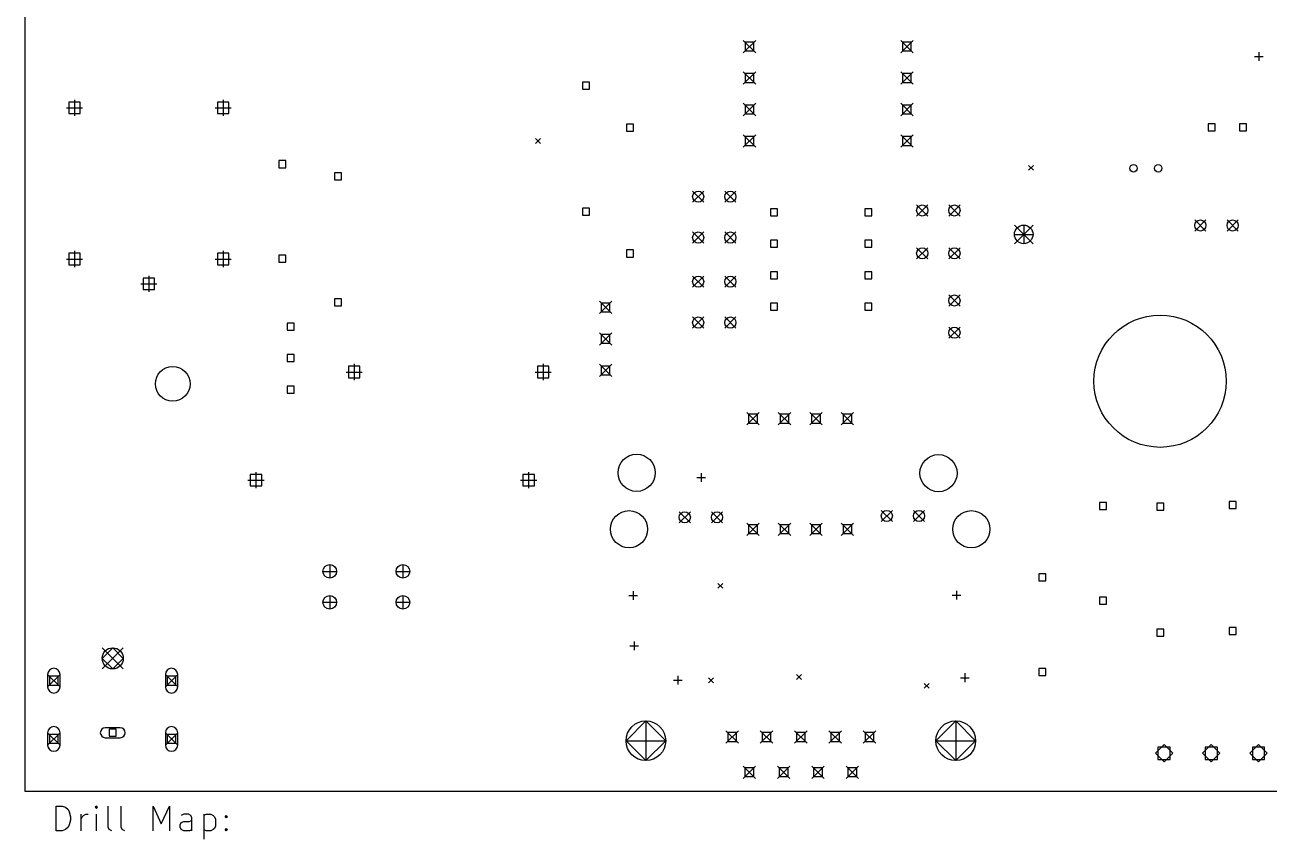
# Model space of a CAD drawing. Extents: x 10 to 419, y -285 to -23.
# Drawn here: x 12.6 to 113, y -220.4 to -154.7 of the extents above; entities that cross this region are included whole.
import ezdxf

# ---------------------------------------------------------------- set-up
doc = ezdxf.new("R2010")
doc.units = 0
doc.layers.add('BLACK', color=7, linetype='CONTINUOUS')

msp = doc.modelspace()

# ---------------------------------------------------------------- linework, layer by layer
at = {"layer": 'BLACK', "linetype": 'CONTINUOUS'}
for p, q in [((12.573, -23), (12.573, -216.5)), ((70.539, -155.923), (71.539, -156.923)), ((71.539, -155.923), (70.539, -156.923)), ((71.3926, -156.069), (70.6854, -156.069)), ((70.6854, -156.069), (70.6854, -156.776)), ((71.3926, -156.776), (71.3926, -156.069)), ((83.239, -155.923), (84.239, -156.923)), ((84.239, -155.923), (83.239, -156.923)), ((84.0926, -156.069), (83.3854, -156.069)), ((83.3854, -156.069), (83.3854, -156.776)), ((84.0926, -156.776), (84.0926, -156.069)), ((70.6854, -156.776), (71.3926, -156.776)), ((83.3854, -156.776), (84.0926, -156.776)), ((111.791, -157.228), (112.491, -157.228)), ((112.141, -156.878), (112.141, -157.578)), ((70.539, -158.463), (71.539, -159.463)), ((71.539, -158.463), (70.539, -159.463)), ((71.3926, -158.609), (70.6854, -158.609)), ((70.6854, -158.609), (70.6854, -159.316)), ((71.3926, -159.316), (71.3926, -158.609)), ((83.239, -158.463), (84.239, -159.463)), ((84.239, -158.463), (83.239, -159.463)), ((84.0926, -158.609), (83.3854, -158.609)), ((83.3854, -158.609), (83.3854, -159.316)), ((84.0926, -159.316), (84.0926, -158.609)), ((58.1428, -159.307), (57.5772, -159.307)), ((57.5772, -159.307), (57.5772, -159.873)), ((58.1428, -159.873), (58.1428, -159.307)), ((70.6854, -159.316), (71.3926, -159.316)), ((83.3854, -159.316), (84.0926, -159.316)), ((57.5772, -159.873), (58.1428, -159.873)), ((15.9306, -161.365), (17.2306, -161.365)), ((17.0402, -160.905), (16.121, -160.905)), ((16.121, -160.905), (16.121, -161.824)), ((16.5806, -160.715), (16.5806, -162.015)), ((17.0402, -161.824), (17.0402, -160.905)), ((27.9306, -161.365), (29.2306, -161.365)), ((29.0402, -160.905), (28.121, -160.905)), ((28.121, -160.905), (28.121, -161.824)), ((28.5806, -160.715), (28.5806, -162.015)), ((29.0402, -161.824), (29.0402, -160.905)), ((70.539, -161.003), (71.539, -162.003)), ((71.539, -161.003), (70.539, -162.003)), ((71.3926, -161.149), (70.6854, -161.149)), ((70.6854, -161.149), (70.6854, -161.856)), ((71.3926, -161.856), (71.3926, -161.149)), ((83.239, -161.003), (84.239, -162.003)), ((84.239, -161.003), (83.239, -162.003)), ((84.0926, -161.149), (83.3854, -161.149)), ((83.3854, -161.149), (83.3854, -161.856)), ((84.0926, -161.856), (84.0926, -161.149)), ((16.121, -161.824), (17.0402, -161.824)), ((28.121, -161.824), (29.0402, -161.824)), ((70.6854, -161.856), (71.3926, -161.856)), ((83.3854, -161.856), (84.0926, -161.856)), ((61.6828, -162.677), (61.1172, -162.677)), ((61.1172, -162.677), (61.1172, -163.243)), ((61.1172, -163.243), (61.6828, -163.243)), ((61.6828, -163.243), (61.6828, -162.677)), ((70.539, -163.543), (71.539, -164.543)), ((71.539, -163.543), (70.539, -164.543)), ((83.239, -163.543), (84.239, -164.543)), ((84.239, -163.543), (83.239, -164.543)), ((108.614, -162.66), (108.048, -162.66)), ((108.048, -162.66), (108.048, -163.226)), ((108.048, -163.226), (108.614, -163.226)), ((108.614, -163.226), (108.614, -162.66)), ((111.154, -162.66), (110.588, -162.66)), ((110.588, -162.66), (110.588, -163.226)), ((110.588, -163.226), (111.154, -163.226)), ((111.154, -163.226), (111.154, -162.66)), ((53.78, -163.85), (54.18, -164.25)), ((54.18, -163.85), (53.78, -164.25)), ((71.3926, -163.689), (70.6854, -163.689)), ((70.6854, -163.689), (70.6854, -164.396)), ((70.6854, -164.396), (71.3926, -164.396)), ((71.3926, -164.396), (71.3926, -163.689)), ((84.0926, -163.689), (83.3854, -163.689)), ((83.3854, -163.689), (83.3854, -164.396)), ((83.3854, -164.396), (84.0926, -164.396)), ((84.0926, -164.396), (84.0926, -163.689)), ((33.633, -165.63), (33.0674, -165.63)), ((33.0674, -165.63), (33.0674, -166.196)), ((33.633, -166.196), (33.633, -165.63)), ((33.0674, -166.196), (33.633, -166.196)), ((38.1228, -166.617), (37.5572, -166.617)), ((37.5572, -166.617), (37.5572, -167.183)), ((38.1228, -167.183), (38.1228, -166.617)), ((93.55, -166.01), (93.95, -166.41)), ((93.95, -166.01), (93.55, -166.41)), ((37.5572, -167.183), (38.1228, -167.183)), ((66.449, -168.081), (67.349, -168.981)), ((67.349, -168.081), (66.449, -168.981)), ((69.049, -168.081), (69.949, -168.981)), ((69.949, -168.081), (69.049, -168.981)), ((58.1428, -169.467), (57.5772, -169.467)), ((57.5772, -169.467), (57.5772, -170.033)), ((58.1428, -170.033), (58.1428, -169.467)), ((73.2978, -169.508), (72.7322, -169.508)), ((72.7322, -169.508), (72.7322, -170.074)), ((73.2978, -170.074), (73.2978, -169.508)), ((80.9178, -169.508), (80.3522, -169.508)), ((80.3522, -169.508), (80.3522, -170.074)), ((80.9178, -170.074), (80.9178, -169.508)), ((84.528, -169.2), (85.428, -170.1)), ((85.428, -169.2), (84.528, -170.1)), ((87.128, -169.2), (88.028, -170.1)), ((88.028, -169.2), (87.128, -170.1)), ((57.5772, -170.033), (58.1428, -170.033)), ((72.7322, -170.074), (73.2978, -170.074)), ((80.3522, -170.074), (80.9178, -170.074)), ((106.97, -170.41), (107.87, -171.31)), ((107.87, -170.41), (106.97, -171.31)), ((109.57, -170.41), (110.47, -171.31)), ((110.47, -170.41), (109.57, -171.31)), ((66.449, -171.383), (67.349, -172.283)), ((67.349, -171.383), (66.449, -172.283)), ((69.049, -171.383), (69.949, -172.283)), ((69.949, -171.383), (69.049, -172.283)), ((92.4172, -170.827), (93.9172, -172.327)), ((93.9172, -170.827), (92.4172, -172.327)), ((92.4172, -171.577), (93.9172, -171.577)), ((93.1672, -170.827), (93.1672, -172.327)), ((73.2978, -172.048), (72.7322, -172.048)), ((72.7322, -172.048), (72.7322, -172.614)), ((72.7322, -172.614), (73.2978, -172.614)), ((73.2978, -172.614), (73.2978, -172.048)), ((80.9178, -172.048), (80.3522, -172.048)), ((80.3522, -172.048), (80.3522, -172.614)), ((80.3522, -172.614), (80.9178, -172.614)), ((80.9178, -172.614), (80.9178, -172.048)), ((84.528, -172.653), (85.428, -173.553)), ((85.428, -172.653), (84.528, -173.553)), ((87.128, -172.653), (88.028, -173.553)), ((88.028, -172.653), (87.128, -173.553)), ((15.9306, -173.565), (17.2306, -173.565)), ((17.0402, -173.105), (16.121, -173.105)), ((16.121, -173.105), (16.121, -174.024)), ((16.5806, -172.915), (16.5806, -174.215)), ((17.0402, -174.024), (17.0402, -173.105)), ((27.9306, -173.565), (29.2306, -173.565)), ((29.0402, -173.105), (28.121, -173.105)), ((28.121, -173.105), (28.121, -174.024)), ((28.5806, -172.915), (28.5806, -174.215)), ((29.0402, -174.024), (29.0402, -173.105)), ((33.633, -173.25), (33.0674, -173.25)), ((33.0674, -173.25), (33.0674, -173.816)), ((33.633, -173.816), (33.633, -173.25)), ((61.6828, -172.837), (61.1172, -172.837)), ((61.1172, -172.837), (61.1172, -173.403)), ((61.1172, -173.403), (61.6828, -173.403)), ((61.6828, -173.403), (61.6828, -172.837)), ((16.121, -174.024), (17.0402, -174.024)), ((28.121, -174.024), (29.0402, -174.024)), ((33.0674, -173.816), (33.633, -173.816)), ((73.2978, -174.588), (72.7322, -174.588)), ((72.7322, -174.588), (72.7322, -175.154)), ((73.2978, -175.154), (73.2978, -174.588)), ((80.9178, -174.588), (80.3522, -174.588)), ((80.3522, -174.588), (80.3522, -175.154)), ((80.9178, -175.154), (80.9178, -174.588)), ((21.9306, -175.565), (23.2306, -175.565)), ((23.0402, -175.105), (22.121, -175.105)), ((22.121, -175.105), (22.121, -176.024)), ((22.5806, -174.915), (22.5806, -176.215)), ((23.0402, -176.024), (23.0402, -175.105)), ((66.449, -174.939), (67.349, -175.839)), ((67.349, -174.939), (66.449, -175.839)), ((69.049, -174.939), (69.949, -175.839)), ((69.949, -174.939), (69.049, -175.839)), ((72.7322, -175.154), (73.2978, -175.154)), ((80.3522, -175.154), (80.9178, -175.154)), ((22.121, -176.024), (23.0402, -176.024)), ((87.128, -176.463), (88.028, -177.363)), ((88.028, -176.463), (87.128, -177.363)), ((38.1228, -176.777), (37.5572, -176.777)), ((37.5572, -176.777), (37.5572, -177.343)), ((37.5572, -177.343), (38.1228, -177.343)), ((38.1228, -177.343), (38.1228, -176.777)), ((58.93, -176.97), (59.93, -177.97)), ((59.93, -176.97), (58.93, -177.97)), ((59.7836, -177.116), (59.0764, -177.116)), ((59.0764, -177.116), (59.0764, -177.824)), ((59.7836, -177.824), (59.7836, -177.116)), ((73.2978, -177.128), (72.7322, -177.128)), ((72.7322, -177.128), (72.7322, -177.694)), ((72.7322, -177.694), (73.2978, -177.694)), ((73.2978, -177.694), (73.2978, -177.128)), ((80.9178, -177.128), (80.3522, -177.128)), ((80.3522, -177.128), (80.3522, -177.694)), ((80.3522, -177.694), (80.9178, -177.694)), ((80.9178, -177.694), (80.9178, -177.128)), ((59.0764, -177.824), (59.7836, -177.824)), ((66.449, -178.241), (67.349, -179.141)), ((67.349, -178.241), (66.449, -179.141)), ((69.049, -178.241), (69.949, -179.141)), ((69.949, -178.241), (69.049, -179.141)), ((34.2934, -178.736), (33.7278, -178.736)), ((33.7278, -178.736), (33.7278, -179.302)), ((33.7278, -179.302), (34.2934, -179.302)), ((34.2934, -179.302), (34.2934, -178.736)), ((58.93, -179.51), (59.93, -180.51)), ((59.93, -179.51), (58.93, -180.51)), ((59.7836, -179.656), (59.0764, -179.656)), ((59.0764, -179.656), (59.0764, -180.364)), ((59.7836, -180.364), (59.7836, -179.656)), ((87.128, -179.063), (88.028, -179.963)), ((88.028, -179.063), (87.128, -179.963)), ((59.0764, -180.364), (59.7836, -180.364)), ((34.2934, -181.276), (33.7278, -181.276)), ((33.7278, -181.276), (33.7278, -181.842)), ((34.2934, -181.842), (34.2934, -181.276)), ((33.7278, -181.842), (34.2934, -181.842)), ((38.5, -182.68), (39.8, -182.68)), ((39.6096, -182.22), (38.6904, -182.22)), ((38.6904, -182.22), (38.6904, -183.14)), ((39.15, -182.03), (39.15, -183.33)), ((39.6096, -183.14), (39.6096, -182.22)), ((53.74, -182.68), (55.04, -182.68)), ((54.8496, -182.22), (53.9304, -182.22)), ((53.9304, -182.22), (53.9304, -183.14)), ((54.39, -182.03), (54.39, -183.33)), ((54.8496, -183.14), (54.8496, -182.22)), ((58.93, -182.05), (59.93, -183.05)), ((59.93, -182.05), (58.93, -183.05)), ((59.7836, -182.196), (59.0764, -182.196)), ((59.0764, -182.196), (59.0764, -182.904)), ((59.7836, -182.904), (59.7836, -182.196)), ((38.6904, -183.14), (39.6096, -183.14)), ((53.9304, -183.14), (54.8496, -183.14)), ((59.0764, -182.904), (59.7836, -182.904)), ((34.2934, -183.816), (33.7278, -183.816)), ((33.7278, -183.816), (33.7278, -184.382)), ((33.7278, -184.382), (34.2934, -184.382)), ((34.2934, -184.382), (34.2934, -183.816)), ((70.823, -185.945), (71.823, -186.945)), ((71.823, -185.945), (70.823, -186.945)), ((71.6766, -186.091), (70.9694, -186.091)), ((70.9694, -186.091), (70.9694, -186.799)), ((71.6766, -186.799), (71.6766, -186.091)), ((73.363, -185.945), (74.363, -186.945)), ((74.363, -185.945), (73.363, -186.945)), ((74.2166, -186.091), (73.5094, -186.091)), ((73.5094, -186.091), (73.5094, -186.799)), ((74.2166, -186.799), (74.2166, -186.091)), ((75.903, -185.945), (76.903, -186.945)), ((76.903, -185.945), (75.903, -186.945)), ((76.7566, -186.091), (76.0494, -186.091)), ((76.0494, -186.091), (76.0494, -186.799)), ((76.7566, -186.799), (76.7566, -186.091)), ((78.443, -185.945), (79.443, -186.945)), ((79.443, -185.945), (78.443, -186.945)), ((79.2966, -186.091), (78.5894, -186.091)), ((78.5894, -186.091), (78.5894, -186.799)), ((79.2966, -186.799), (79.2966, -186.091)), ((70.9694, -186.799), (71.6766, -186.799)), ((73.5094, -186.799), (74.2166, -186.799)), ((76.0494, -186.799), (76.7566, -186.799)), ((78.5894, -186.799), (79.2966, -186.799)), ((30.57, -191.403), (31.87, -191.403)), ((31.6796, -190.944), (30.7604, -190.944)), ((30.7604, -190.944), (30.7604, -191.863)), ((31.22, -190.753), (31.22, -192.053)), ((31.6796, -191.863), (31.6796, -190.944)), ((52.57, -191.403), (53.87, -191.403)), ((53.6796, -190.944), (52.7604, -190.944)), ((52.7604, -190.944), (52.7604, -191.863)), ((53.22, -190.753), (53.22, -192.053)), ((53.6796, -191.863), (53.6796, -190.944)), ((66.79, -191.18), (67.49, -191.18)), ((67.14, -190.83), (67.14, -191.53)), ((30.7604, -191.863), (31.6796, -191.863)), ((52.7604, -191.863), (53.6796, -191.863)), ((99.8428, -193.217), (99.2772, -193.217)), ((99.2772, -193.217), (99.2772, -193.783)), ((99.8428, -193.783), (99.8428, -193.217)), ((104.471, -193.254), (103.905, -193.254)), ((103.905, -193.254), (103.905, -193.82)), ((104.471, -193.82), (104.471, -193.254)), ((110.313, -193.127), (109.747, -193.127)), ((109.747, -193.127), (109.747, -193.693)), ((109.747, -193.693), (110.313, -193.693)), ((110.313, -193.693), (110.313, -193.127)), ((65.37, -193.95), (66.27, -194.85)), ((66.27, -193.95), (65.37, -194.85)), ((67.97, -193.95), (68.87, -194.85)), ((68.87, -193.95), (67.97, -194.85)), ((81.67, -193.84), (82.57, -194.74)), ((82.57, -193.84), (81.67, -194.74)), ((84.27, -193.84), (85.17, -194.74)), ((85.17, -193.84), (84.27, -194.74)), ((99.2772, -193.783), (99.8428, -193.783)), ((103.905, -193.82), (104.471, -193.82)), ((70.823, -194.864), (71.823, -195.864)), ((71.823, -194.864), (70.823, -195.864)), ((71.6766, -195.01), (70.9694, -195.01)), ((70.9694, -195.01), (70.9694, -195.717)), ((70.9694, -195.717), (71.6766, -195.717)), ((71.6766, -195.717), (71.6766, -195.01)), ((73.363, -194.864), (74.363, -195.864)), ((74.363, -194.864), (73.363, -195.864)), ((74.2166, -195.01), (73.5094, -195.01)), ((73.5094, -195.01), (73.5094, -195.717)), ((73.5094, -195.717), (74.2166, -195.717)), ((74.2166, -195.717), (74.2166, -195.01)), ((75.903, -194.864), (76.903, -195.864)), ((76.903, -194.864), (75.903, -195.864)), ((76.7566, -195.01), (76.0494, -195.01)), ((76.0494, -195.01), (76.0494, -195.717)), ((76.0494, -195.717), (76.7566, -195.717)), ((76.7566, -195.717), (76.7566, -195.01)), ((78.443, -194.864), (79.443, -195.864)), ((79.443, -194.864), (78.443, -195.864)), ((79.2966, -195.01), (78.5894, -195.01)), ((78.5894, -195.01), (78.5894, -195.717)), ((78.5894, -195.717), (79.2966, -195.717)), ((79.2966, -195.717), (79.2966, -195.01)), ((36.62, -198.76), (37.72, -198.76)), ((37.17, -198.21), (37.17, -199.31)), ((42.52, -198.76), (43.62, -198.76)), ((43.07, -198.21), (43.07, -199.31)), ((68.494, -199.728), (68.894, -200.128)), ((68.894, -199.728), (68.494, -200.128)), ((94.9458, -198.969), (94.3802, -198.969)), ((94.3802, -198.969), (94.3802, -199.535)), ((94.3802, -199.535), (94.9458, -199.535)), ((94.9458, -199.535), (94.9458, -198.969)), ((37.17, -200.71), (37.17, -201.81)), ((43.07, -200.71), (43.07, -201.81)), ((61.3, -200.7), (62, -200.7)), ((61.65, -200.35), (61.65, -201.05)), ((87.394, -200.69), (88.094, -200.69)), ((87.744, -200.34), (87.744, -201.04)), ((36.62, -201.26), (37.72, -201.26)), ((42.52, -201.26), (43.62, -201.26)), ((99.8428, -200.837), (99.2772, -200.837)), ((99.2772, -200.837), (99.2772, -201.403)), ((99.2772, -201.403), (99.8428, -201.403)), ((99.8428, -201.403), (99.8428, -200.837)), ((104.471, -203.414), (103.905, -203.414)), ((103.905, -203.414), (103.905, -203.98)), ((104.471, -203.98), (104.471, -203.414)), ((110.313, -203.287), (109.747, -203.287)), ((109.747, -203.287), (109.747, -203.853)), ((110.313, -203.853), (110.313, -203.287)), ((61.379, -204.762), (62.079, -204.762)), ((61.729, -204.412), (61.729, -205.112)), ((103.905, -203.98), (104.471, -203.98)), ((109.747, -203.853), (110.313, -203.853)), ((18.81, -204.93), (20.51, -206.63)), ((20.51, -204.93), (18.81, -206.63)), ((19.66, -204.93), (18.81, -205.78)), ((18.81, -205.78), (19.66, -206.63)), ((20.51, -205.78), (19.66, -204.93)), ((19.66, -206.63), (20.51, -205.78)), ((94.9458, -206.589), (94.3802, -206.589)), ((94.3802, -206.589), (94.3802, -207.155)), ((94.9458, -207.155), (94.9458, -206.589)), ((14.41, -207.08), (15.41, -208.08)), ((15.41, -207.08), (14.41, -208.08)), ((14.41, -207.08), (14.41, -208.08)), ((15.2636, -207.226), (14.5564, -207.226)), ((14.5564, -207.226), (14.5564, -207.934)), ((15.2636, -207.934), (15.2636, -207.226)), ((15.41, -208.08), (15.41, -207.08)), ((23.91, -207.08), (24.91, -208.08)), ((24.91, -207.08), (23.91, -208.08)), ((23.91, -207.08), (23.91, -208.08)), ((24.7636, -207.226), (24.0564, -207.226)), ((24.0564, -207.226), (24.0564, -207.934)), ((24.7636, -207.934), (24.7636, -207.226)), ((24.91, -208.08), (24.91, -207.08)), ((64.9035, -207.528), (65.6035, -207.528)), ((65.2535, -207.178), (65.2535, -207.878)), ((67.732, -207.348), (68.132, -207.748)), ((68.132, -207.348), (67.732, -207.748)), ((74.844, -207.094), (75.244, -207.494)), ((75.244, -207.094), (74.844, -207.494)), ((85.1435, -207.798), (85.5435, -208.198)), ((85.5435, -207.798), (85.1435, -208.198)), ((88.0635, -207.338), (88.7635, -207.338)), ((88.4135, -206.988), (88.4135, -207.688)), ((94.3802, -207.155), (94.9458, -207.155)), ((14.5564, -207.934), (15.2636, -207.934)), ((24.0564, -207.934), (24.7636, -207.934)), ((14.41, -211.78), (15.41, -212.78)), ((15.41, -211.78), (14.41, -212.78)), ((14.41, -211.78), (14.41, -212.78)), ((15.41, -212.78), (15.41, -211.78)), ((20.2628, -211.38), (19.0572, -211.38)), ((19.9428, -211.497), (19.3772, -211.497)), ((19.3772, -211.497), (19.3772, -212.063)), ((19.9428, -212.063), (19.9428, -211.497)), ((23.91, -211.78), (24.91, -212.78)), ((24.91, -211.78), (23.91, -212.78)), ((23.91, -211.78), (23.91, -212.78)), ((24.91, -212.78), (24.91, -211.78)), ((62.681, -210.828), (61.081, -212.428)), ((62.681, -210.828), (62.681, -214.028)), ((64.281, -212.428), (62.681, -210.828)), ((69.141, -211.628), (70.141, -212.628)), ((70.141, -211.628), (69.141, -212.628)), ((69.9946, -211.774), (69.2874, -211.774)), ((69.2874, -211.774), (69.2874, -212.481)), ((69.9946, -212.481), (69.9946, -211.774)), ((71.911, -211.628), (72.911, -212.628)), ((72.911, -211.628), (71.911, -212.628)), ((72.7646, -211.774), (72.0574, -211.774)), ((72.0574, -211.774), (72.0574, -212.481)), ((72.7646, -212.481), (72.7646, -211.774)), ((74.681, -211.628), (75.681, -212.628)), ((75.681, -211.628), (74.681, -212.628)), ((75.5346, -211.774), (74.8274, -211.774)), ((74.8274, -211.774), (74.8274, -212.481)), ((75.5346, -212.481), (75.5346, -211.774)), ((77.451, -211.628), (78.451, -212.628)), ((78.451, -211.628), (77.451, -212.628)), ((78.3046, -211.774), (77.5974, -211.774)), ((77.5974, -211.774), (77.5974, -212.481)), ((78.3046, -212.481), (78.3046, -211.774)), ((80.221, -211.628), (81.221, -212.628)), ((81.221, -211.628), (80.221, -212.628)), ((81.0746, -211.774), (80.3674, -211.774)), ((80.3674, -211.774), (80.3674, -212.481)), ((81.0746, -212.481), (81.0746, -211.774)), ((87.681, -210.828), (86.081, -212.428)), ((87.681, -210.828), (87.681, -214.028)), ((89.281, -212.428), (87.681, -210.828)), ((15.2636, -211.926), (14.5564, -211.926)), ((14.5564, -211.926), (14.5564, -212.634)), ((14.5564, -212.634), (15.2636, -212.634)), ((15.2636, -212.634), (15.2636, -211.926)), ((19.0572, -212.18), (20.2628, -212.18)), ((19.3772, -212.063), (19.9428, -212.063)), ((24.7636, -211.926), (24.0564, -211.926)), ((24.0564, -211.926), (24.0564, -212.634)), ((24.0564, -212.634), (24.7636, -212.634)), ((24.7636, -212.634), (24.7636, -211.926)), ((61.081, -212.428), (64.281, -212.428)), ((61.081, -212.428), (62.681, -214.028)), ((62.681, -214.028), (64.281, -212.428)), ((69.2874, -212.481), (69.9946, -212.481)), ((72.0574, -212.481), (72.7646, -212.481)), ((74.8274, -212.481), (75.5346, -212.481)), ((77.5974, -212.481), (78.3046, -212.481)), ((80.3674, -212.481), (81.0746, -212.481)), ((86.081, -212.428), (89.281, -212.428)), ((86.081, -212.428), (87.681, -214.028)), ((87.681, -214.028), (89.281, -212.428)), ((104.487, -212.734), (103.788, -213.433)), ((105.185, -213.433), (104.487, -212.734)), ((108.297, -212.734), (107.599, -213.433)), ((108.995, -213.433), (108.297, -212.734)), ((112.107, -212.734), (111.408, -213.433)), ((112.805, -213.433), (112.107, -212.734)), ((103.788, -213.433), (104.487, -214.131)), ((104.981, -212.939), (103.993, -212.939)), ((103.993, -212.939), (103.993, -213.927)), ((104.487, -214.131), (105.185, -213.433)), ((104.981, -213.927), (104.981, -212.939)), ((107.599, -213.433), (108.297, -214.131)), ((108.791, -212.939), (107.803, -212.939)), ((107.803, -212.939), (107.803, -213.927)), ((108.297, -214.131), (108.995, -213.433)), ((108.791, -213.927), (108.791, -212.939)), ((111.408, -213.433), (112.107, -214.131)), ((112.601, -212.939), (111.613, -212.939)), ((111.613, -212.939), (111.613, -213.927)), ((112.107, -214.131), (112.805, -213.433)), ((112.601, -213.927), (112.601, -212.939)), ((70.526, -214.468), (71.526, -215.468)), ((71.526, -214.468), (70.526, -215.468)), ((71.3796, -214.614), (70.6724, -214.614)), ((70.6724, -214.614), (70.6724, -215.321)), ((71.3796, -215.321), (71.3796, -214.614)), ((73.296, -214.468), (74.296, -215.468)), ((74.296, -214.468), (73.296, -215.468)), ((74.1496, -214.614), (73.4424, -214.614)), ((73.4424, -214.614), (73.4424, -215.321)), ((74.1496, -215.321), (74.1496, -214.614)), ((76.066, -214.468), (77.066, -215.468)), ((77.066, -214.468), (76.066, -215.468)), ((76.9196, -214.614), (76.2124, -214.614)), ((76.2124, -214.614), (76.2124, -215.321)), ((76.9196, -215.321), (76.9196, -214.614)), ((78.836, -214.468), (79.836, -215.468)), ((79.836, -214.468), (78.836, -215.468)), ((79.6896, -214.614), (78.9824, -214.614)), ((78.9824, -214.614), (78.9824, -215.321)), ((79.6896, -215.321), (79.6896, -214.614)), ((103.993, -213.927), (104.981, -213.927)), ((107.803, -213.927), (108.791, -213.927)), ((111.613, -213.927), (112.601, -213.927)), ((70.6724, -215.321), (71.3796, -215.321)), ((73.4424, -215.321), (74.1496, -215.321)), ((76.2124, -215.321), (76.9196, -215.321)), ((78.9824, -215.321), (79.6896, -215.321)), ((12.573, -216.5), (418.973, -216.5)), ((15.1008, -219.695), (15.1008, -217.695)), ((15.1008, -217.695), (15.577, -217.695)), ((15.577, -217.695), (15.8627, -217.79)), ((15.8627, -217.79), (16.0531, -217.981)), ((18.3389, -217.695), (18.2436, -217.79)), ((18.2436, -217.79), (18.3389, -217.885)), ((18.4341, -217.79), (18.3389, -217.695)), ((18.3389, -217.695), (18.3389, -217.885)), ((18.3389, -217.885), (18.4341, -217.79)), ((19.2912, -219.409), (19.2912, -217.695)), ((20.3389, -219.409), (20.3389, -217.695)), ((22.9103, -219.695), (22.9103, -217.695)), ((22.9103, -217.695), (23.577, -219.123)), ((23.577, -219.123), (24.2436, -217.695)), ((24.2436, -217.695), (24.2436, -219.695)), ((16.0531, -217.981), (16.1484, -218.171)), ((16.1484, -218.171), (16.2436, -218.552)), ((16.2436, -218.838), (16.1484, -219.219)), ((16.2436, -218.552), (16.2436, -218.838)), ((17.1008, -219.695), (17.1008, -218.362)), ((17.1008, -218.742), (17.196, -218.552)), ((17.196, -218.552), (17.2912, -218.457)), ((17.2912, -218.457), (17.4817, -218.362)), ((17.4817, -218.362), (17.6722, -218.362)), ((18.3389, -219.695), (18.3389, -218.362)), ((25.3865, -218.362), (25.196, -218.457)), ((25.7674, -218.362), (25.3865, -218.362)), ((25.9579, -218.457), (25.7674, -218.362)), ((25.8627, -218.933), (26.0531, -218.838)), ((26.0531, -218.647), (25.9579, -218.457)), ((26.0531, -219.695), (26.0531, -218.647)), ((27.0055, -218.362), (27.0055, -220.362)), ((27.0055, -218.457), (27.196, -218.362)), ((27.196, -218.362), (27.577, -218.362)), ((27.577, -218.362), (27.7674, -218.457)), ((27.7674, -218.457), (27.8627, -218.552)), ((27.8627, -218.552), (27.9579, -218.742)), ((27.9579, -218.742), (27.9579, -219.314)), ((28.7198, -218.552), (28.8151, -218.457)), ((28.8151, -218.647), (28.7198, -218.552)), ((28.8151, -218.457), (28.9103, -218.552)), ((28.8151, -218.457), (28.8151, -218.647)), ((28.9103, -218.552), (28.8151, -218.647)), ((15.577, -219.695), (15.1008, -219.695)), ((15.8627, -219.6), (15.577, -219.695)), ((16.0531, -219.409), (15.8627, -219.6)), ((16.1484, -219.219), (16.0531, -219.409)), ((19.3865, -219.6), (19.2912, -219.409)), ((19.577, -219.695), (19.3865, -219.6)), ((20.4341, -219.6), (20.3389, -219.409)), ((20.6246, -219.695), (20.4341, -219.6)), ((25.1008, -219.219), (25.196, -219.028)), ((25.1008, -219.409), (25.1008, -219.219)), ((25.196, -219.6), (25.1008, -219.409)), ((25.196, -219.028), (25.3865, -218.933)), ((25.3865, -219.695), (25.196, -219.6)), ((25.3865, -218.933), (25.8627, -218.933)), ((25.8627, -219.695), (25.3865, -219.695)), ((26.0531, -219.6), (25.8627, -219.695)), ((27.196, -219.695), (27.0055, -219.6)), ((27.577, -219.695), (27.196, -219.695)), ((27.7674, -219.6), (27.577, -219.695)), ((27.8627, -219.504), (27.7674, -219.6)), ((27.9579, -219.314), (27.8627, -219.504)), ((28.7198, -219.6), (28.8151, -219.504)), ((28.8151, -219.695), (28.7198, -219.6)), ((28.8151, -219.504), (28.9103, -219.6)), ((28.8151, -219.504), (28.8151, -219.695)), ((28.9103, -219.6), (28.8151, -219.695))]:
    msp.add_line(p, q, dxfattribs=at)
at = {"layer": 'BLACK'}
for centre, radius in [((102.02, -166.245), 0.3), ((104.02, -166.245), 0.3), ((66.899, -168.531), 0.45), ((69.499, -168.531), 0.45), ((84.978, -169.65), 0.45), ((87.578, -169.65), 0.45), ((107.42, -170.86), 0.45), ((110.02, -170.86), 0.45), ((66.899, -171.833), 0.45), ((69.499, -171.833), 0.45), ((93.1672, -171.577), 0.75), ((84.978, -173.103), 0.45), ((87.578, -173.103), 0.45), ((66.899, -175.389), 0.45), ((69.499, -175.389), 0.45), ((87.578, -176.913), 0.45), ((66.899, -178.691), 0.45), ((69.499, -178.691), 0.45), ((104.17, -183.423), 5.334), ((87.578, -179.513), 0.45), ((24.4993, -183.634), 1.4), ((61.93, -190.81), 1.5), ((86.29, -190.84), 1.5), ((61.323, -195.363), 1.5), ((65.82, -194.4), 0.45), ((68.42, -194.4), 0.45), ((82.12, -194.29), 0.45), ((84.72, -194.29), 0.45), ((88.943, -195.363), 1.5), ((37.17, -198.76), 0.55), ((43.07, -198.76), 0.55), ((37.17, -201.26), 0.55), ((43.07, -201.26), 0.55), ((19.66, -205.78), 0.85), ((62.681, -212.428), 1.6), ((87.681, -212.428), 1.6)]:
    msp.add_circle(centre, radius, dxfattribs=at)
for centre, radius, start, end in [((14.91, -207.08), 0.5, 0, 180), ((24.41, -207.08), 0.5, 0, 180), ((14.91, -208.08), 0.5, 180, 360), ((24.41, -208.08), 0.5, 180, 360), ((14.91, -211.78), 0.5, 0, 180), ((19.0572, -211.78), 0.4, 90, 270), ((20.2628, -211.78), 0.4, 270, 450), ((24.41, -211.78), 0.5, 0, 180), ((14.91, -212.78), 0.5, 180, 360), ((24.41, -212.78), 0.5, 180, 360)]:
    msp.add_arc(centre, radius, start, end, dxfattribs=at)

doc.saveas('drawing.dxf')
